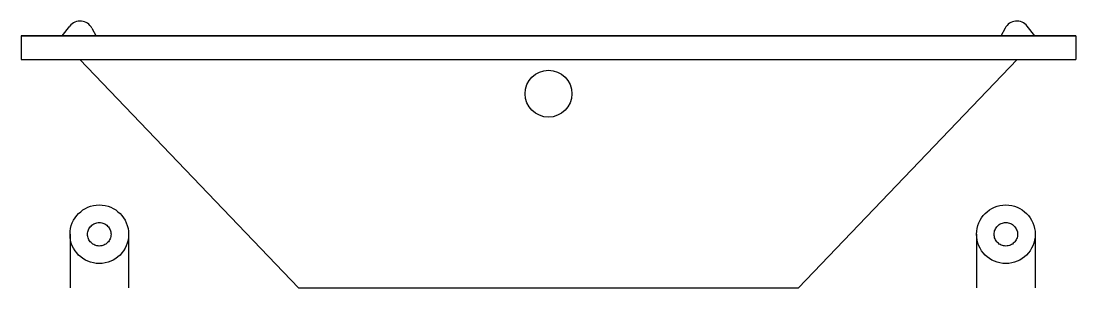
# Model space of a CAD drawing. Header units: millimetres. Extents: x 685.28 to 687.08, y 771.18 to 771.63.
import ezdxf

# ---------------------------------------------------------------- set-up
doc = ezdxf.new("R2010")
doc.units = ezdxf.units.MM
doc.linetypes.add('ACAD_ISO02W100', pattern=[15, 12, -3])
doc.layers.add('Acqualife', color=3, linetype='Continuous')

msp = doc.modelspace()

# ---------------------------------------------------------------- linework, layer by layer
at = {"layer": 'Acqualife'}
for p, q in [((685.3537, 771.6092), (685.3669, 771.6259)), ((687.0137, 771.6092), (687.0006, 771.6259)), ((685.2837, 771.6092), (685.3537, 771.6092)), ((685.2837, 771.6092), (687.0837, 771.6092)), ((685.2837, 771.6092), (685.2837, 771.5692)), ((685.2837, 771.6092), (686.1837, 771.6092)), ((687.0837, 771.6092), (685.2837, 771.6092)), ((685.4045, 771.6225), (685.4116, 771.6089)), ((685.4116, 771.6089), (685.4116, 771.6089)), ((687.0837, 771.6092), (686.1837, 771.6092)), ((686.963, 771.6225), (686.9559, 771.6089)), ((687.0837, 771.6092), (687.0137, 771.6092)), ((687.0837, 771.6092), (687.0137, 771.6092)), ((687.0837, 771.6092), (687.0837, 771.6092)), ((687.0837, 771.6092), (687.0837, 771.5692)), ((685.2837, 771.5692), (687.0837, 771.5692))]:
    msp.add_line(p, q, dxfattribs=at)
at = {"layer": 'Acqualife', "color": 2}
for p, q in [((685.3837, 771.5692), (685.7569, 771.1792)), ((686.9837, 771.5692), (686.6106, 771.1792)), ((685.7569, 771.1792), (686.6106, 771.1792))]:
    msp.add_line(p, q, dxfattribs=at)
at = {"layer": 'Acqualife', "linetype": 'ACAD_ISO02W100'}
for p, q in [((685.3672, 771.2707), (685.3672, 771.1792)), ((685.4672, 771.2707), (685.4672, 771.1792)), ((686.9142, 771.2707), (686.9142, 771.1792)), ((687.0142, 771.2707), (687.0142, 771.1792))]:
    msp.add_line(p, q, dxfattribs=at)
at = {"layer": 'Acqualife', "color": 2}
msp.add_circle((686.1837, 771.5106), 0.04, dxfattribs=at)
at = {"layer": 'Acqualife', "linetype": 'ACAD_ISO02W100'}
for centre, radius in [((685.4172, 771.2707), 0.05), ((686.9642, 771.2707), 0.05), ((685.4172, 771.2707), 0.02), ((686.9642, 771.2707), 0.02)]:
    msp.add_circle(centre, radius, dxfattribs=at)
at = {"layer": 'Acqualife'}
for centre, start, end in [((685.3846, 771.6121), 27.6754, 141.9317), ((686.9829, 771.6121), 38.0683, 152.3246)]:
    msp.add_arc(centre, 0.0225, start, end, dxfattribs=at)

doc.saveas('drawing.dxf')
